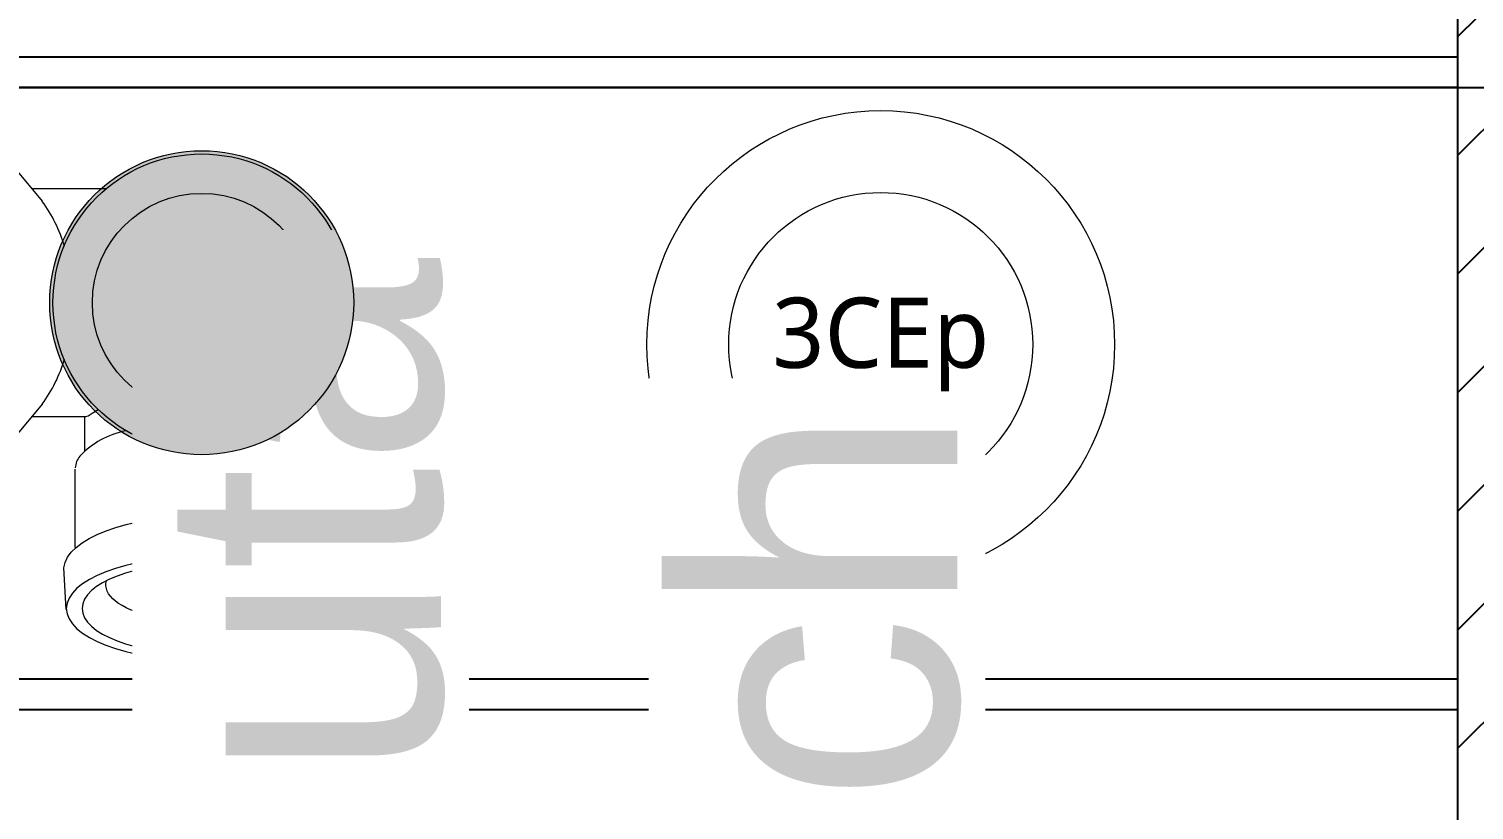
# Model space of a CAD drawing. Header units: centimetres. Extents: x -35664 to 50682, y -23001 to 23705.
# Drawn here: x 8981.7 to 9043.5, y 3862.5 to 3895.9 of the extents above; entities that cross this region are included whole.
import ezdxf

# ---------------------------------------------------------------- set-up
doc = ezdxf.new("R2010")
doc.units = ezdxf.units.CM
doc.linetypes.add('ACAD_ISO02W100', pattern=[15, 12, -3])
for name, color, linetype in [('B aménagement intérieur', 252, 'Continuous'), ('B GÈnÈral_Hatch', 252, 'Continuous'), ('B Général', 252, 'Continuous'), ('C ANNOTATIONS-prestations', 252, 'Continuous'), ('F REMPLISSAGE-vert clair', 252, 'Continuous'), ('F REMPLISSAGE-vert foncé', 252, 'Continuous'), ('prlm-CHAUFF', 4, 'Continuous'), ('prlm-EAU-CHU', 42, 'Continuous'), ('prlm-EAU-EUEV', 25, 'Continuous'), ('prlm-MOD', 64, 'Continuous')]:
    doc.layers.add(name, color=color, linetype=linetype)
doc.layers.add('prlm-ELEC-CFO', color=1, linetype='Continuous', lineweight=25)
doc.layers.add('prlm-ZEROPLOT', color=254, linetype='Continuous', plot=False)
doc.layers.get('prlm-CHAUFF').off()
doc.styles.add('prlm-elec-cfo', font='comic.ttf', dxfattribs={"height": 12})
doc.styles.add('Trebuchet MS (bold italic)', font='trebucbi.ttf')

# ---------------------------------------------------------------- blocks, each defined once
blk = doc.blocks.new('B 90.Groupe-7-1')
at = {"layer": 'B Général', "linetype": 'Continuous'}
blk.add_line((9042.796, 3893.389), (8806.296, 3893.389), dxfattribs=at)
at = {"layer": 'F REMPLISSAGE-vert clair'}
blk.add_line((9042.796, 3894.689), (8807.596, 3894.689), dxfattribs=at)
at = {"layer": 'F REMPLISSAGE-vert foncé'}
blk.add_line((9042.796, 3894.689), (8807.596, 3894.689), dxfattribs=at)
at = {"layer": 'F REMPLISSAGE-vert foncé', "linetype": 'Continuous'}
blk.add_line((9042.796, 3893.389), (8806.296, 3893.389), dxfattribs=at)
blk = doc.blocks.new('B 90.Gaine 150_70')
at = {"layer": 'C ANNOTATIONS-prestations'}
blk.add_line((75, -35), (-75, -35), dxfattribs=at)
blk = doc.blocks.new('xi.dchrob')
at = {"layer": 'prlm-ZEROPLOT', "color": 253, "linetype": 'ACAD_ISO02W100', "ltscale": 5}
for radius in [180, 120]:
    blk.add_circle((13.375, 0), radius, dxfattribs=at)
blk = doc.blocks.new('xi.aam33')
at = {"layer": 'prlm-EAU-CHU', "color": 0, "lineweight": 13}
for p, q in [((-5.89, 11.331), (-5.799, 13.123)), ((5.799, 13.123), (5.89, 11.331)), ((-5.41, 7.114), (-5.41, 10.463)), ((5.41, 10.463), (5.41, 7.114)), ((6.828, 4.34), (8.907, 6.841)), ((8.922, 6.85), (12.093, 6.85)), ((12.093, 6.85), (12.219, 6.97)), ((12.219, 6.97), (13.031, 6.97)), ((13.12, 7.25), (13.031, 6.97)), ((13.12, 7.25), (14.668, 7.106)), ((-5, 3.931), (-5, 6.323)), ((5, 6.323), (5, 4.87)), ((7.269, 4.87), (4.958, 4.867)), ((4.091, -4.87), (7.269, -4.87)), ((8.907, -6.841), (6.828, -4.34)), ((12.093, -6.85), (8.922, -6.85)), ((12.219, -6.97), (12.093, -6.85)), ((13.031, -6.97), (12.219, -6.97)), ((13.028, -6.944), (13.12, -7.25)), ((14.668, -7.106), (13.12, -7.25))]:
    blk.add_line(p, q, dxfattribs=at)
at = {"layer": 'prlm-EAU-CHU', "color": 0, "lineweight": 13, "flags": 128}
blk.add_lwpolyline([(4.958, 4.867), (4.86, 4.836), (4.68, 4.729), (4.43, 4.564)], dxfattribs=at)
at = {"layer": 'prlm-EAU-CHU', "color": 0, "lineweight": 13}
for radius in [6.36, 4.675]:
    blk.add_circle((0, 0), radius, dxfattribs=at)
for centre, radius, start, end in [((-4.475, 7.136), 0.936, 184.66048, 218.12589), ((4.475, 7.136), 0.936, 321.87411, 355.33952), ((87.178, 0), 78.555, 174.99745, 185.00255), ((119.647, -0.014), 106.844, 176.25229, 183.71904), ((-2.54, 9.094), 3.683, 223.50702, 258.77599), ((2.54, 9.094), 3.683, 281.22401, 316.49298), ((11.683, 0.728), 6.052, 143.44583, 163.86683), ((11.683, -0.728), 6.052, 196.13317, 216.55417)]:
    blk.add_arc(centre, radius, start, end, dxfattribs=at)
at = {"layer": 'prlm-EAU-CHU', "color": 0, "lineweight": 13, "extrusion": (0, 0, -1)}
for centre, major_axis, ratio in [((0, 13.073), (-5.789, 0), 0.383426), ((0, 13.073), (-5.115, 0), 0.383329), ((14.667, 0), (0, -7.101), 0.043635)]:
    blk.add_ellipse(centre, major_axis=major_axis, ratio=ratio, dxfattribs=at)
for centre, major_axis, ratio, start_param, end_param in [((-0.001, 12.093), (4.098, -0.028), 0.383971, 2.986035, 6.398097), ((0, 11.414), (5.894, 0), 0.391508, 0.036281, 3.105311)]:
    blk.add_ellipse(centre, major_axis=major_axis, ratio=ratio, start_param=start_param, end_param=end_param, dxfattribs=at)
blk = doc.blocks.new('xi.3cep130-200')
at = {"layer": 'B Général', "lineweight": 18}
for radius in [10, 6.5]:
    blk.add_circle((0, 0), radius, dxfattribs=at)
at = {"layer": 'B Général', "insert": (0, 0), "char_height": 3.0021, "width": 9.78152, "attachment_point": 5, "line_spacing_factor": 1.003317, "style": 'Trebuchet MS (bold italic)'}
blk.add_mtext('3CEp', dxfattribs=at)
blk = doc.blocks.new('xi.chu')
at = {"layer": 'prlm-EAU-EUEV', "linetype": 'ByBlock', "lineweight": 5}
blk.add_hatch(color=0, dxfattribs=at).paths.add_polyline_path([(6.5, 0, 1), (-6.5, 0, 1)])
at = {"layer": 'prlm-EAU-EUEV', "color": 0, "linetype": 'ByBlock', "lineweight": 5}
blk.add_circle((0, 0), 6.5, dxfattribs=at)

msp = doc.modelspace()

# ---------------------------------------------------------------- hatches: boundary and pattern name
at = {"layer": 'B GÈnÈral_Hatch', "linetype": 'Continuous'}
h = msp.add_hatch(dxfattribs=at)
h.set_pattern_fill('50_BETON', color=256, style=0, pattern_type=2)
h.set_pattern_definition([(45, (0, 0), (2.4253472, -2.6458333), [])])
h.paths.add_polyline_path([(9060.796, 4147.499), (9042.796, 4147.499), (9042.796, 3659.089), (9060.796, 3659.089)])

# ---------------------------------------------------------------- linework, layer by layer
at = {"layer": 'B aménagement intérieur', "linetype": 'Continuous'}
msp.add_line((8946.296, 3868.099), (9042.796, 3868.099), dxfattribs=at)
at = {"layer": 'B Général', "linetype": 'Continuous', "lineweight": 18}
msp.add_line((9042.796, 4064.48), (9042.796, 3659.089), dxfattribs=at)
at = {"layer": 'B Général', "linetype": 'Continuous'}
msp.add_line((9042.796, 4064.48), (9042.796, 3659.089), dxfattribs=at)
at = {"layer": 'F REMPLISSAGE-vert clair'}
msp.add_line((8947.596, 3866.799), (9042.796, 3866.799), dxfattribs=at)
at = {"layer": 'F REMPLISSAGE-vert foncé', "linetype": 'Continuous'}
msp.add_line((8946.296, 3868.099), (9042.796, 3868.099), dxfattribs=at)
at = {"layer": 'F REMPLISSAGE-vert foncé'}
msp.add_line((8947.596, 3866.799), (9042.796, 3866.799), dxfattribs=at)

# ---------------------------------------------------------------- block references
at = {"layer": 'B aménagement intérieur'}
msp.add_blockref('B 90.Groupe-7-1', (0, 0), dxfattribs=at)
at = {"layer": 'B aménagement intérieur', "rotation": 180}
msp.add_blockref('B 90.Gaine 150_70', (8972.796, 3858.384), dxfattribs=at)
at = {"layer": 'prlm-CHAUFF'}
msp.add_blockref('xi.3cep130-200', (9018.137, 3882.399), dxfattribs=at)
at = {"layer": 'prlm-EAU-CHU', "rotation": 180}
msp.add_blockref('xi.aam33', (8989.102, 3884.186), dxfattribs=at)
at = {"layer": 'prlm-MOD', "rotation": 180}
msp.add_blockref('xi.dchrob', (9042.413, 3936.563), dxfattribs=at)
msp.add_blockref('xi.dchrob', (9042.413, 3936.563), dxfattribs=at)
msp.add_blockref('xi.dchrob', (9042.413, 3936.563), dxfattribs=at)

# ---------------------------------------------------------------- next in the draw order: texts
at = {"layer": 'prlm-ELEC-CFO', "lineweight": 20, "char_height": 12, "attachment_point": 5, "rotation": 90, "line_spacing_factor": 0.8, "style": 'prlm-elec-cfo', "bg_fill": 3, "box_fill_scale": 1.1, "bg_fill_color": 256, "bg_fill_transparency": 0}
for s, insert in [('uta', (8993.421, 3874.94)), ('ch', (9015.494, 3871.279))]:
    msp.add_mtext(s, dxfattribs=dict(at, insert=insert))

# ---------------------------------------------------------------- next in the draw order: block references
at = {"layer": 'prlm-EAU-EUEV', "rotation": 90}
msp.add_blockref('xi.chu', (8989.102, 3884.186), dxfattribs=at)

doc.saveas('drawing.dxf')
